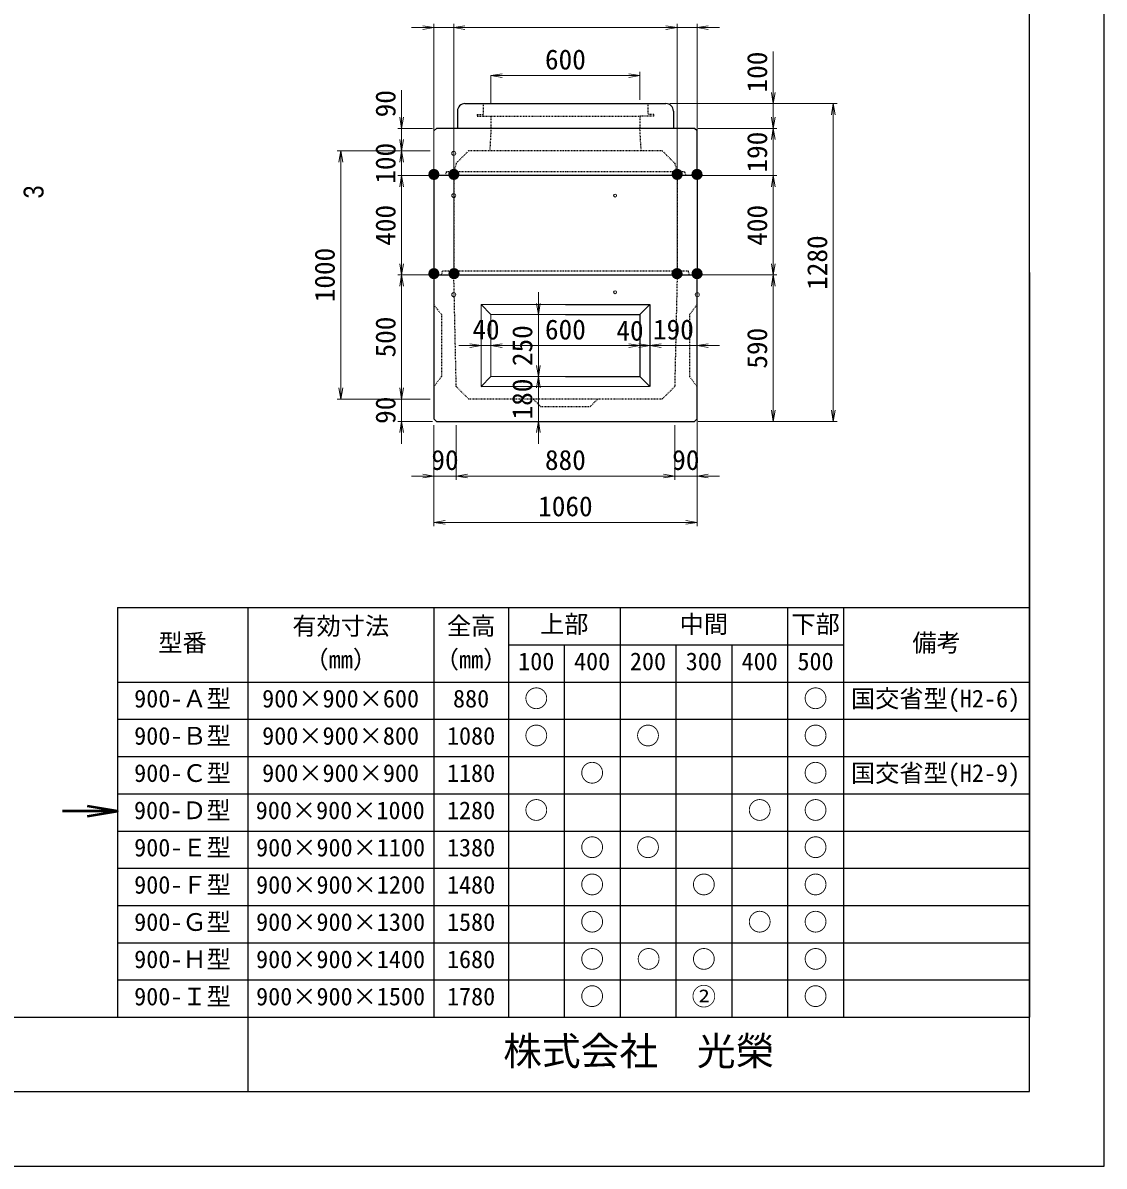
# Model space of a CAD drawing. Units: millimetres, scale not verified. Extents: x -210 to 210, y -148 to 148.
# Drawn here: x 64.8 to 210, y -148.5 to 5 of the extents above; entities that cross this region are included whole.
import ezdxf
from ezdxf.enums import TextEntityAlignment as Align

# ---------------------------------------------------------------- set-up
doc = ezdxf.new("R2010")
doc.units = ezdxf.units.MM
doc.linetypes.add('USER2', pattern=[4.7625, 3.175, -1.5875])
doc.layers.add('0-0', color=7, linetype='Continuous')
for name, color, linetype, lineweight in [('0-1_0', 9, 'Continuous', 25), ('0-2_dims', 2, 'Continuous', 13), ('0-3_pen1実線', 4, 'Continuous', 13), ('0-4_pen2実線', 3, 'Continuous', 13), ('0-5_pen3実線', 7, 'Continuous', 25), ('0-6_pen4実線', 6, 'Continuous', 25), ('0-8_pen2破線', 3, 'USER2', 25), ('0-B_draw', 7, 'Continuous', 13)]:
    doc.layers.add(name, color=color, linetype=linetype, lineweight=lineweight)
doc.styles.add('ＭＳ ゴシック', font='')
doc.styles.add('ＭＳ Ｐゴシック', font='')
doc.styles.get('ＭＳ ゴシック').set_extended_font_data('MS Gothic')
doc.styles.get('ＭＳ Ｐゴシック').set_extended_font_data('MS PGothic')

# ---------------------------------------------------------------- blocks, each defined once
blk = doc.blocks.new('部分図 1')
at = {"layer": '0-1_0'}
blk.add_lwpolyline([(0, 0), (12600, 0), (12600, 8910), (0, 8910)], close=True, dxfattribs=at)
at = {"layer": '0-2_dims', "lineweight": 18}
for p, q in [((9900, 4586.3), (9810, 4586.3)), ((9900, 3605.3), (9900, 4601.3)), ((9900, 4586.3), (9980.29, 4586.3)), ((9980.29, 3607.03), (9980.29, 4601.3)), ((9980.29, 3607.03), (9980.29, 4601.3)), ((9980.29, 4586.3), (10070.29, 4586.3)), ((9980.29, 4586.3), (10880, 4586.3)), ((10880, 4586.3), (10790, 4586.3)), ((10880, 3607.03), (10880, 4601.3)), ((10880, 3607.03), (10880, 4601.3)), ((10880, 4586.3), (10960, 4586.3)), ((10960, 3603.52), (10960, 4601.3)), ((10960, 4586.3), (11050, 4586.3)), ((11267, 4280), (11267, 4490)), ((10130, 4393), (10730, 4393)), ((10130, 4393), (10130, 4280)), ((10130, 4385), (10130, 4378)), ((10730, 4295), (10730, 4408)), ((9770, 4180), (9770, 4335)), ((10850, 4280), (11282, 4280)), ((10865, 4280), (11524, 4280)), ((11267, 4280), (11267, 4180)), ((11267, 4180), (11267, 4270)), ((11509, 4280), (11509, 3000)), ((9895, 4180), (9755, 4180)), ((9770, 4180), (9770, 4090)), ((9770, 4090), (9770, 4180)), ((10965, 4180), (11282, 4180)), ((10965, 4180), (11282, 4180)), ((11267, 4180), (11267, 4090)), ((11267, 4180), (11267, 3990)), ((9870, 4090), (9510, 4090)), ((9525, 4090), (9525, 3090)), ((9885, 4090), (9755, 4090)), ((9885, 4090), (9755, 4090)), ((9770, 4090), (9770, 4000)), ((9770, 4090), (9770, 3990)), ((9885, 3990), (9755, 3990)), ((9885, 3990), (9755, 3990)), ((9770, 3990), (9770, 3900)), ((9770, 3990), (9770, 3590)), ((10975, 3990), (11282, 3990)), ((10975, 3990), (11282, 3990)), ((11267, 3990), (11267, 3900)), ((11267, 3990), (11267, 3590)), ((9885, 3590), (9755, 3590)), ((9885, 3590), (9755, 3590)), ((9770, 3590), (9770, 3090)), ((9900, 3590.3), (11028, 3590.3)), ((10975, 3590), (11282, 3590)), ((10990, 3590), (11282, 3590)), ((11267, 3590), (11267, 3000)), ((10321, 3430.3), (10321, 3520.3)), ((10314, 3430.3), (10306, 3430.3)), ((10321, 3430.3), (10321, 3180.3)), ((10090, 3305.3), (10090, 3320.3)), ((10130, 3305.3), (10130, 3320.3)), ((10130, 3305.3), (10130, 3320.3)), ((10730, 3305.3), (10730, 3320.3)), ((10730, 3305.3), (10730, 3320.3)), ((10770, 3305.3), (10770, 3320.3)), ((10770, 3305.3), (10770, 3320.3)), ((10960, 3305.3), (10960, 3320.3)), ((10090, 3305.3), (10000, 3305.3)), ((10090, 3305.3), (10130, 3305.3)), ((10130, 3305.3), (10220, 3305.3)), ((10130, 3305.3), (10730, 3305.3)), ((10321, 3180.3), (10321, 3270.3)), ((10730, 3305.3), (10640, 3305.3)), ((10770, 3305.3), (10680, 3305.3)), ((10730, 3305.3), (10770, 3305.3)), ((10770, 3305.3), (10860, 3305.3)), ((10770, 3305.3), (10960, 3305.3)), ((10960, 3305.3), (11050, 3305.3)), ((9770, 3090), (9770, 3180)), ((10314, 3180.3), (10306, 3180.3)), ((10314, 3180.3), (10306, 3180.3)), ((10321, 3180.3), (10321, 3090.3)), ((10321, 3180.3), (10321, 3000.3)), ((9885, 3090), (9510, 3090)), ((9885, 3090), (9755, 3090)), ((9885, 3090), (9755, 3090)), ((9770, 3090), (9770, 3000)), ((9895, 3000), (9755, 3000)), ((9770, 3000), (9770, 2910)), ((10321, 3000.3), (10321, 2910.3)), ((10323, 3000.3), (10336, 3000.3)), ((10960, 3018.3), (10960, 2764.8)), ((10965, 3000), (11282, 3000)), ((10975, 3000), (11524, 3000)), ((9900, 2984.9), (9900, 2764.8)), ((9989.8, 2984.9), (9989.8, 2764.8)), ((9989.8, 2984.9), (9989.8, 2764.8)), ((10870, 2984.9), (10870, 2764.8)), ((10870, 2984.9), (10870, 2764.8)), ((9900, 2930), (9900, 2578.3)), ((10960, 2914.88), (10960, 2578.3)), ((9900, 2779.8), (9810, 2779.8)), ((9900, 2779.8), (9989.8, 2779.8)), ((9989.8, 2779.8), (10079.8, 2779.8)), ((9989.8, 2779.8), (10870, 2779.8)), ((10870, 2779.8), (10780, 2779.8)), ((10870, 2779.8), (10960, 2779.8)), ((10960, 2779.8), (11050, 2779.8)), ((9900, 2593.3), (10960, 2593.3))]:
    blk.add_line(p, q, dxfattribs=at)
at = {"layer": '0-2_dims', "lineweight": 50}
blk.add_line((8625, 1430), (8404, 1430), dxfattribs=at)
at = {"layer": '0-2_dims', "lineweight": 18}
for points in [[(9855, 4578.8), (9900, 4586.3), (9855, 4593.8)], [(10025.29, 4593.8), (9980.29, 4586.3), (10025.29, 4578.8)], [(10025.29, 4593.8), (9980.29, 4586.3), (10025.29, 4578.8)], [(10835, 4578.8), (10880, 4586.3), (10835, 4593.8)], [(10835, 4578.8), (10880, 4586.3), (10835, 4593.8)], [(11005, 4593.8), (10960, 4586.3), (11005, 4578.8)], [(10175, 4400.5), (10130, 4393), (10175, 4385.5)], [(10685, 4385.5), (10730, 4393), (10685, 4400.5)], [(11259.5, 4325), (11267, 4280), (11274.5, 4325)], [(11516.5, 4235), (11509, 4280), (11501.5, 4235)], [(9762.5, 4225), (9770, 4180), (9777.5, 4225)], [(11259.5, 4225), (11267, 4180), (11274.5, 4225)], [(11274.5, 4135), (11267, 4180), (11259.5, 4135)], [(9762.5, 4135), (9770, 4090), (9777.5, 4135)], [(9532.5, 4045), (9525, 4090), (9517.5, 4045)], [(9777.5, 4045), (9770, 4090), (9762.5, 4045)], [(9777.5, 3945), (9770, 3990), (9762.5, 3945)], [(9777.5, 3945), (9770, 3990), (9762.5, 3945)], [(11274.5, 3945), (11267, 3990), (11259.5, 3945)], [(11274.5, 3945), (11267, 3990), (11259.5, 3945)], [(9762.5, 3635), (9770, 3590), (9777.5, 3635)], [(11259.5, 3635), (11267, 3590), (11274.5, 3635)], [(9777.5, 3545), (9770, 3590), (9762.5, 3545)], [(11274.5, 3545), (11267, 3590), (11259.5, 3545)], [(10313.5, 3475.3), (10321, 3430.3), (10328.5, 3475.3)], [(10045, 3297.8), (10090, 3305.3), (10045, 3312.8)], [(10175, 3312.8), (10130, 3305.3), (10175, 3297.8)], [(10175, 3312.8), (10130, 3305.3), (10175, 3297.8)], [(10685, 3297.8), (10730, 3305.3), (10685, 3312.8)], [(10685, 3297.8), (10730, 3305.3), (10685, 3312.8)], [(10725, 3297.8), (10770, 3305.3), (10725, 3312.8)], [(10815, 3312.8), (10770, 3305.3), (10815, 3297.8)], [(11005, 3312.8), (10960, 3305.3), (11005, 3297.8)], [(10313.5, 3225.3), (10321, 3180.3), (10328.5, 3225.3)], [(10328.5, 3135.3), (10321, 3180.3), (10313.5, 3135.3)], [(9517.5, 3135), (9525, 3090), (9532.5, 3135)], [(9762.5, 3135), (9770, 3090), (9777.5, 3135)], [(9762.5, 3135), (9770, 3090), (9777.5, 3135)], [(11259.5, 3045), (11267, 3000), (11274.5, 3045)], [(11501.5, 3045), (11509, 3000), (11516.5, 3045)], [(9777.5, 2955), (9770, 3000), (9762.5, 2955)], [(10328.5, 2955.3), (10321, 3000.3), (10313.5, 2955.3)], [(9855, 2772.3), (9900, 2779.8), (9855, 2787.3)], [(10034.8, 2787.3), (9989.8, 2779.8), (10034.8, 2772.3)], [(10034.8, 2787.3), (9989.8, 2779.8), (10034.8, 2772.3)], [(10825, 2772.3), (10870, 2779.8), (10825, 2787.3)], [(10825, 2772.3), (10870, 2779.8), (10825, 2787.3)], [(11005, 2787.3), (10960, 2779.8), (11005, 2772.3)], [(9945, 2600.8), (9900, 2593.3), (9945, 2585.8)], [(10915, 2585.8), (10960, 2593.3), (10915, 2600.8)]]:
    blk.add_lwpolyline(points, dxfattribs=at)
at = {"layer": '0-2_dims', "lineweight": 50}
blk.add_lwpolyline([(8505, 1410), (8625, 1430), (8505, 1450)], dxfattribs=at)
at = {"layer": '0-3_pen1実線'}
blk.add_line((10730, 4227.02), (10732.98, 4230), dxfattribs=at)
at = {"layer": '0-4_pen2実線'}
blk.add_line((10786, 4236), (10786, 4230), dxfattribs=at)
for centre, radius in [((9980, 4080), 8), ((9980, 3910), 8), ((10630, 3910), 6), ((9980, 3510.3), 8), ((10630, 3520.3), 6), ((10961.1, 3510.3), 8)]:
    blk.add_circle(centre, radius, dxfattribs=at)
at = {"layer": '0-5_pen3実線'}
for p, q in [((9995, 4250), (9995, 4180)), ((10025, 4280), (10835, 4280)), ((10865, 4250), (10865, 4180)), ((10960, 3990), (10960, 4170)), ((9900, 3990), (9900, 3590)), ((10960, 3990), (9900, 3990)), ((10960, 3990), (10960, 3590)), ((9900, 3590), (10960, 3590)), ((10960, 3010.3), (10960, 3590.3)), ((10770, 3470.3), (10730, 3430.3)), ((10430, 3180.3), (10730, 3180.3)), ((10730, 3180.3), (10770, 3140.3)), ((10090, 3140.3), (10767.73, 3142.57)), ((9910, 3000.3), (10950, 3000.3)), ((10960, 3010.3), (10950, 3000.3)), ((9150, 2250), (9150, 600)), ((9900, 2250), (9900, 600)), ((10200, 2250), (10200, 600)), ((10650, 2250), (10650, 600)), ((11325, 2250), (11325, 600)), ((11550, 2250), (11550, 600)), ((10200, 2100), (11550, 2100)), ((10425, 2100), (10425, 600)), ((10875, 2100), (10875, 600)), ((11100, 2100), (11100, 600)), ((8625, 1950), (12300, 1950)), ((8625, 1800), (12300, 1800)), ((8625, 1650), (12300, 1650)), ((8625, 1500), (12300, 1500)), ((8625, 1350), (12300, 1350)), ((8625, 1200), (12300, 1200)), ((8625, 1050), (12300, 1050)), ((8625, 900), (12300, 900)), ((8625, 750), (12300, 750))]:
    blk.add_line(p, q, dxfattribs=at)
for points in [[(10960, 4170), (10950, 4180), (9910, 4180)], [(9900, 3590.3), (9900, 3010.3), (9910, 3000.3)], [(10430, 3470.3), (10770, 3470.3), (10770, 3140.3)], [(10430, 3430.3), (10730, 3430.3), (10730, 3180.3)]]:
    blk.add_lwpolyline(points, dxfattribs=at)
for centre, start, end in [((10025, 4250), 90, 180), ((10835, 4250), 0, 90)]:
    blk.add_arc(centre, 30, start, end, dxfattribs=at)
at = {"layer": '0-6_pen4実線'}
for p, q in [((12300, 3600), (12300, 2100)), ((8625, 2250), (12300, 2250)), ((8625, 2250), (8625, 600)), ((12300, 2100), (12300, 600)), ((300, 600), (12300, 600)), ((9150, 600), (9150, 300))]:
    blk.add_line(p, q, dxfattribs=at)
blk.add_lwpolyline([(300, 300), (12300, 300), (12300, 8610), (300, 8610)], close=True, dxfattribs=at)
at = {"layer": '0-8_pen2破線'}
for p, q in [((10098, 4280), (10098, 4230)), ((10762, 4280), (10762, 4236)), ((10074, 4236), (10098, 4236)), ((10074, 4236), (10074, 4230)), ((10074, 4230), (10730, 4230)), ((10130, 4230), (10130, 4180)), ((10786, 4230), (10730, 4230)), ((10730, 4230), (10730, 4180)), ((10786, 4236), (10762, 4236)), ((10130, 4180), (10125, 4090)), ((10735, 4090), (10730, 4180)), ((9990, 4040), (10040, 4090)), ((10430, 4090), (10040, 4090)), ((10820, 4090), (10430, 4090)), ((10820, 4090), (10870, 4040)), ((9990, 4040), (9980, 4005)), ((10870, 4040), (10880, 4005)), ((9950, 4005), (9945, 3990)), ((10430, 4005), (9950, 4005)), ((9980, 3990), (9980, 3605)), ((10910, 4005), (10430, 4005)), ((10880, 3990), (10880, 3605)), ((10910, 4005), (10915, 3990)), ((9930, 3590), (9935, 3605)), ((10430, 3605), (9935, 3605)), ((10925, 3605), (10430, 3605)), ((10930, 3590), (10925, 3605)), ((9900, 3470.3), (9930, 3430.3)), ((10960, 3470.3), (10930, 3430.3)), ((9930, 3430.3), (9930, 3180.3)), ((10930, 3430.3), (10930, 3180.3)), ((9930, 3180.3), (9900, 3140.3)), ((10930, 3180.3), (10960, 3140.3)), ((10040, 3090.3), (10820, 3090.3)), ((10330, 3060.3), (10300, 3090.3))]:
    blk.add_line(p, q, dxfattribs=at)
for points in [[(10040, 3090.3), (9990, 3140.3), (9980.32, 3590.3)], [(10880, 3590.3), (10870, 3140.3), (10820, 3090.3)], [(10330, 3060.3), (10530, 3060.3), (10560, 3090.3)]]:
    blk.add_lwpolyline(points, dxfattribs=at)
at = {"layer": '0-B_draw'}
for p, q in [((9900, 4170), (9910, 4180)), ((9900, 4170), (9900, 3990)), ((10090, 3470.3), (10090, 3140.3)), ((10090, 3470.3), (10130, 3430.3)), ((10090, 3470.3), (10430, 3470.3)), ((10130, 3430.3), (10130, 3180.3)), ((10130, 3430.3), (10430, 3430.3)), ((10130, 3180.3), (10090, 3140.3)), ((10130, 3180.3), (10430, 3180.3))]:
    blk.add_line(p, q, dxfattribs=at)
at = {"layer": '0-2_dims', "color": 7, "style": 'ＭＳ ゴシック'}
for s, p in [('600', (10347.5, 4393.5)), ('40', (10055, 3305.8)), ('600', (10347.5, 3305.8)), ('190', (10782.5, 3305.8)), ('40', (10635, 3301.3)), ('90', (9889.9, 2780.3)), ('880', (10347.4, 2780.3)), ('90', (10860, 2780.3)), ('1060', (10320, 2593.8))]:
    blk.add_text(s, height=80.65, dxfattribs=at).set_placement(p, align=Align.BOTTOM_LEFT)
for s, p in [('100', (11266.5, 4325)), ('90', (9769.5, 4225)), ('190', (11266.5, 4002.5)), ('100', (9769.5, 3957.5)), ('400', (9769.5, 3707.5)), ('400', (11266.5, 3707.5)), ('1280', (11508.5, 3530)), ('1000', (9524.5, 3480)), ('500', (9769.5, 3257.5)), ('250', (10320.5, 3222.8)), ('590', (11266.5, 3212.5)), ('180', (10320.5, 3007.8)), ('90', (9769.5, 2990))]:
    blk.add_text(s, height=80.65, rotation=90, dxfattribs=at).set_placement(p, align=Align.BOTTOM_LEFT)
at = {"layer": '0-2_dims', "color": 1, "style": 'ＭＳ ゴシック'}
for p in [(9875, 3964.9), (9955.3, 3965), (10855.03, 3965.1), (10934.9, 3965), (9874.9, 3565.3), (9956, 3565.3), (10854.5, 3565.3), (10935.2, 3565.2)]:
    blk.add_text('●', height=36.66, dxfattribs=at).set_placement(p, align=Align.BOTTOM_LEFT)
at = {"layer": '0-2_dims', "color": 7, "style": 'ＭＳ Ｐゴシック', "width": 0.9}
blk.add_text('3', height=79.98, rotation=90, dxfattribs=at).set_placement((8351.31, 3898.14), align=Align.BOTTOM_LEFT)
at = {"layer": '0-5_pen3実線', "style": 'ＭＳ ゴシック'}
for s, height, p in [('有効寸法', 71.47, (9330.03, 2118.76)), ('全高', 71.47, (9952.52, 2118.76)), ('上部', 71.51, (10327.46, 2126.23)), ('中間', 71.46, (10890.02, 2126.26)), ('下部', 71.52, (11339.95, 2126.23)), ('型番', 71.47, (8790.02, 2051.26)), ('備考', 71.45, (11827.54, 2051.27)), ('（mm）', 71.49, (9378.73, 1983.74)), ('（mm）', 71.49, (9903.73, 1983.74)), ('100', 71.47, (10239.39, 1976.26)), ('400', 71.46, (10464.4, 1976.27)), ('200', 71.47, (10689.39, 1976.26)), ('300', 71.47, (10914.39, 1976.26)), ('400', 71.46, (11139.4, 1976.27)), ('500', 71.47, (11364.39, 1976.26)), ('900-Ａ型', 71.47, (8692.52, 1826.25)), ('900×900×600', 71.48, (9208.13, 1826.25)), ('880', 71.47, (9976.89, 1826.26)), ('○', 71.37, (10263.83, 1826.33)), ('○', 71.37, (11388.83, 1826.33)), ('国交省型(H2-6)', 71.48, (11580, 1826.25)), ('900-Ｂ型', 71.47, (8692.52, 1676.25)), ('900×900×800', 71.48, (9208.13, 1676.25)), ('1080', 71.47, (9952.51, 1676.26)), ('○', 71.37, (10263.83, 1676.33)), ('○', 71.37, (10713.83, 1676.33)), ('○', 71.37, (11388.83, 1676.33)), ('900-Ｃ型', 71.47, (8692.52, 1526.25)), ('900×900×900', 71.48, (9208.13, 1526.25)), ('1180', 71.47, (9952.51, 1526.26)), ('○', 71.37, (10488.83, 1526.33)), ('○', 71.37, (11388.83, 1526.33)), ('国交省型(H2-9)', 71.48, (11580, 1526.25)), ('900-Ｄ型', 71.47, (8691.81, 1376.25)), ('○', 71.37, (10263.83, 1376.33)), ('○', 71.37, (11163.83, 1376.33)), ('○', 71.37, (11388.83, 1376.33)), ('900×900×1000', 71.48, (9182.33, 1376.25)), ('1280', 71.47, (9952.51, 1376.26)), ('900-Ｅ型', 71.47, (8692.52, 1226.25)), ('900×900×1100', 71.48, (9183.76, 1226.25)), ('1380', 71.47, (9952.51, 1226.26)), ('○', 71.37, (10488.83, 1226.33)), ('○', 71.37, (10713.83, 1226.33)), ('○', 71.37, (11388.83, 1226.33)), ('900-Ｆ型', 71.47, (8692.52, 1076.25)), ('900×900×1200', 71.48, (9183.76, 1076.25)), ('1480', 71.47, (9952.51, 1076.26)), ('○', 71.37, (10488.83, 1076.33)), ('○', 71.37, (10938.83, 1076.33)), ('○', 71.37, (11388.83, 1076.33)), ('900-Ｇ型', 71.47, (8692.52, 926.25)), ('900×900×1300', 71.48, (9183.76, 926.25)), ('1580', 71.47, (9952.51, 926.26)), ('○', 71.37, (10488.83, 926.33)), ('○', 71.37, (11163.83, 926.33)), ('○', 71.37, (11388.83, 926.33)), ('900-Ｈ型', 71.47, (8692.52, 776.25)), ('○', 71.37, (10488.83, 776.33)), ('○', 71.37, (10716.33, 776.33)), ('○', 71.37, (10938.83, 776.33)), ('○', 71.37, (11388.83, 776.33)), ('900×900×1400', 71.48, (9183.76, 776.25)), ('1680', 71.47, (9952.51, 776.26)), ('900-Ｉ型', 71.47, (8692.52, 626.25)), ('900×900×1500', 71.48, (9183.76, 626.25)), ('1780', 71.47, (9952.51, 626.26)), ('○', 71.37, (10488.83, 626.33)), ('②', 71.47, (10938.76, 626.26)), ('○', 71.37, (11388.83, 626.33)), ('株式会社\u3000光榮', 114.4, (10179.07, 372.01))]:
    blk.add_text(s, height=height, dxfattribs=at).set_placement(p, align=Align.BOTTOM_LEFT)

msp = doc.modelspace()

# ---------------------------------------------------------------- block references
at = {"layer": '0-0', "xscale": 0.0333333, "yscale": 0.0333333}
msp.add_blockref('部分図 1', (-210, -148.5), dxfattribs=at)

doc.saveas('drawing.dxf')
